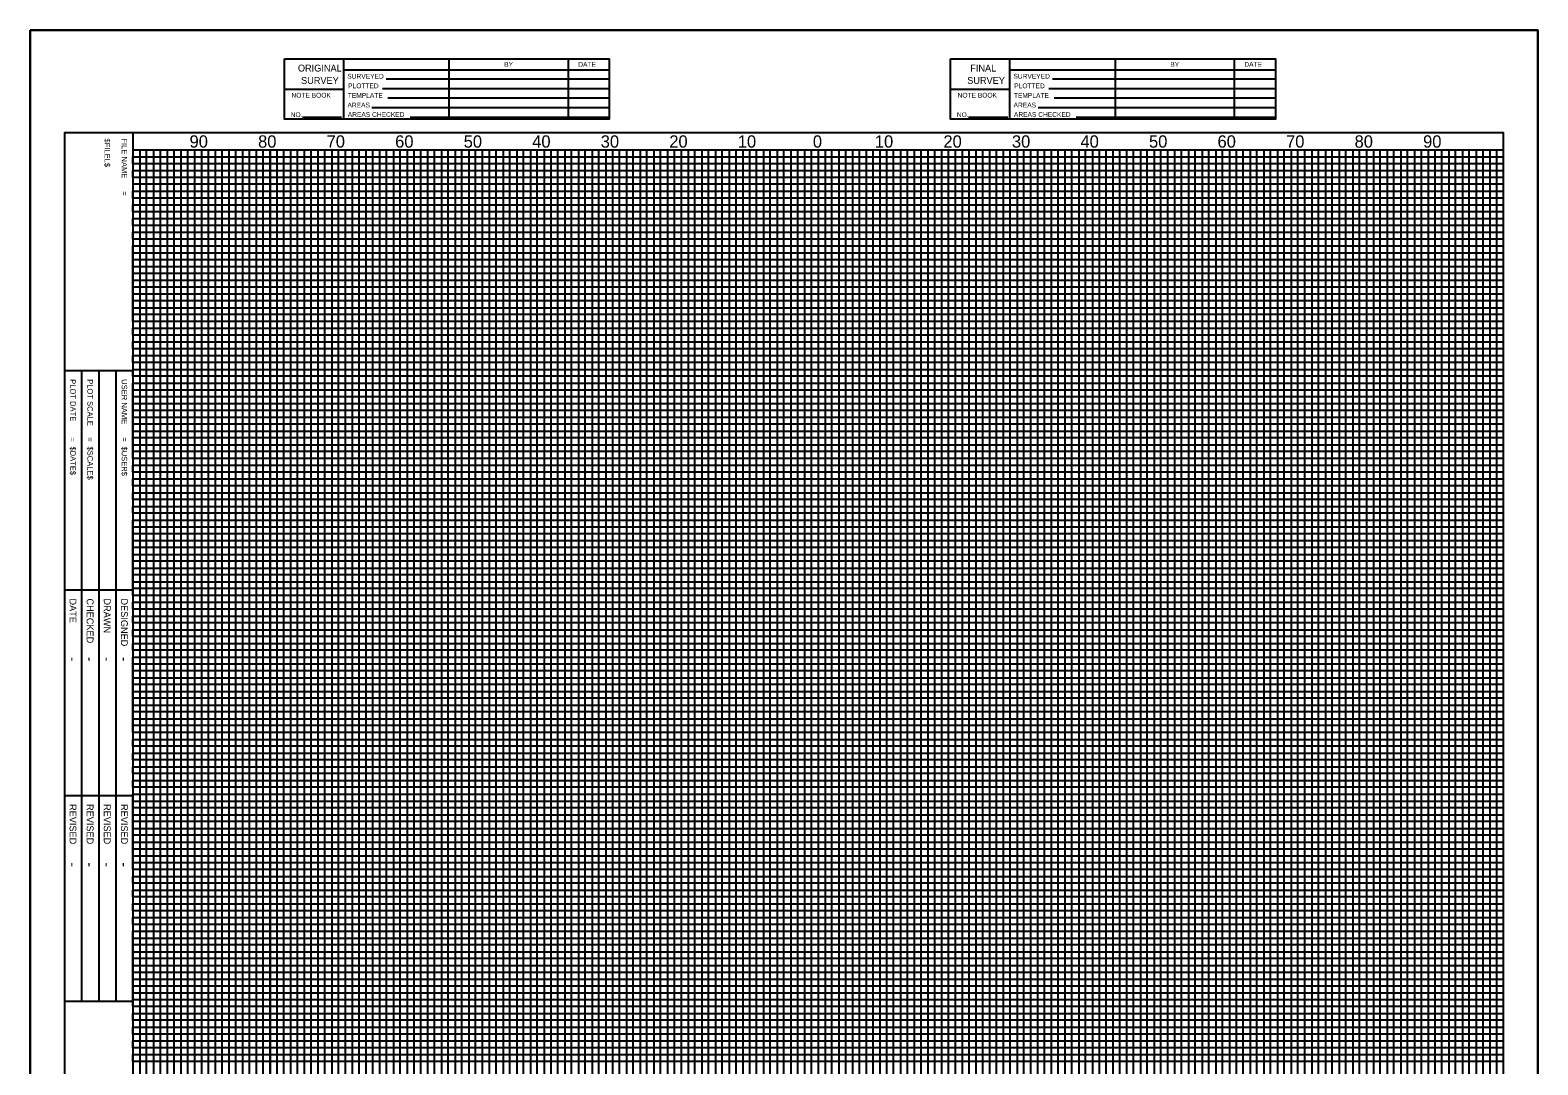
# Model space of a CAD drawing. Extents: x 874 to 5505, y 981 to 7567.
# Drawn here: x 4985 to 5205, y 1521.5 to 1672.5 of the extents above; entities that cross this region are included whole.
import ezdxf

# ---------------------------------------------------------------- set-up
doc = ezdxf.new("R2010")
doc.units = 0
for name, color, linetype in [('Sheets_General Details', 7, 'Continuous'), ('Sheets_Minor Grid', 7, 'Continuous'), ('Sheets_Printer Plotting Border', 7, 'Continuous')]:
    doc.layers.add(name, color=color, linetype=linetype)

msp = doc.modelspace()

# ---------------------------------------------------------------- linework, layer by layer
at = {"layer": 'Sheets_General Details'}
for p, q in [((4985, 1332.5), (4985, 1672.5)), ((4985, 1672.5), (5205, 1672.5)), ((5205, 1672.5), (5205, 1332.5)), ((5030.7, 1668.3), (5030.7, 1659.5)), ((5046.1, 1668.3), (5046.1, 1659.5)), ((5063.5, 1668.3), (5063.5, 1659.5)), ((5127.9, 1668.3), (5127.9, 1659.5)), ((5143.3, 1668.3), (5143.3, 1659.5)), ((5160.7, 1668.3), (5160.7, 1659.5)), ((5030.7, 1666.7), (5069.5, 1666.7)), ((5127.9, 1666.7), (5166.7, 1666.7)), ((5022.1, 1663.9), (5030.7, 1663.9)), ((5036.42, 1664), (5069.42, 1664)), ((5036.96, 1665.4), (5069.41, 1665.4)), ((5119.3, 1663.9), (5127.9, 1663.9)), ((5133.62, 1664), (5166.62, 1664)), ((5134.16, 1665.4), (5166.61, 1665.4)), ((5034.87, 1661.2), (5069.41, 1661.2)), ((5037.2, 1662.6), (5069.42, 1662.6)), ((5132.07, 1661.2), (5166.61, 1661.2)), ((5134.4, 1662.6), (5166.62, 1662.6)), ((5024.72, 1659.8), (5030.44, 1659.8)), ((5040.45, 1659.8), (5069.36, 1659.8)), ((5121.92, 1659.8), (5127.64, 1659.8)), ((5137.65, 1659.8), (5166.56, 1659.8)), ((5000, 1657.5), (5000, 1337.5)), ((5000, 1622.76), (4990, 1622.76)), ((4992.5, 1622.76), (4992.5, 1530.76)), ((4995, 1622.76), (4995, 1530.76)), ((4997.5, 1622.76), (4997.5, 1530.76)), ((5000, 1590.76), (4990, 1590.76)), ((5000, 1560.76), (4990, 1560.76)), ((5000, 1530.76), (4990, 1530.76))]:
    msp.add_line(p, q, dxfattribs=at)
for points in [[(5022.1, 1668.3), (5069.5, 1668.3), (5069.5, 1659.5), (5022.1, 1659.5)], [(5119.3, 1668.3), (5166.7, 1668.3), (5166.7, 1659.5), (5119.3, 1659.5)], [(4990, 1337.5), (5200, 1337.5), (5200, 1657.5), (4990, 1657.5)]]:
    msp.add_lwpolyline(points, close=True, dxfattribs=at)
for points in [[(5200, 1655), (5000, 1655)], [(5010, 1655), (5010, 1340), (5020, 1340), (5020, 1655)], [(5020, 1655), (5020, 1340), (5030, 1340), (5030, 1655)], [(5040, 1655), (5040, 1340), (5050, 1340), (5050, 1655)], [(5060, 1655), (5060, 1340), (5070, 1340), (5070, 1655)], [(5080, 1655), (5080, 1340), (5090, 1340), (5090, 1655)], [(5100, 1655), (5100, 1340), (5110, 1340), (5110, 1655)], [(5120, 1655), (5120, 1340), (5130, 1340), (5130, 1655)], [(5140, 1655), (5140, 1340), (5150, 1340), (5150, 1655)], [(5160, 1655), (5160, 1340), (5170, 1340), (5170, 1655)], [(5180, 1655), (5180, 1340), (5190, 1340), (5190, 1655)], [(5200, 1650), (5000, 1650), (5000, 1650)], [(5200, 1630), (5000, 1630), (5000, 1640), (5200, 1640)], [(5200, 1610), (5000, 1610), (5000, 1620), (5200, 1620)], [(5200, 1590), (5000, 1590), (5000, 1600), (5200, 1600)], [(5200, 1570), (5000, 1570), (5000, 1580), (5200, 1580)], [(5200, 1550), (5000, 1550), (5000, 1560), (5200, 1560)], [(5200, 1530), (5000, 1530), (5000, 1540), (5200, 1540)]]:
    msp.add_lwpolyline(points, dxfattribs=at)
at = {"layer": 'Sheets_Minor Grid'}
for points in [[(5001, 1655), (5001, 1340), (5002, 1340), (5002, 1655)], [(5003, 1655), (5003, 1340), (5004, 1340), (5004, 1655)], [(5005, 1655), (5005, 1340), (5006, 1340), (5006, 1655)], [(5007, 1655), (5007, 1340), (5008, 1340), (5008, 1655)], [(5009, 1655), (5009, 1340), (5011, 1340), (5011, 1655)], [(5012, 1655), (5012, 1340), (5013, 1340), (5013, 1655)], [(5014, 1655), (5014, 1340), (5015, 1340), (5015, 1655)], [(5016, 1655), (5016, 1340), (5017, 1340), (5017, 1655)], [(5018, 1655), (5018, 1340), (5019, 1340), (5019, 1655)], [(5021, 1655), (5021, 1340), (5022, 1340), (5022, 1655)], [(5023, 1655), (5023, 1340), (5024, 1340), (5024, 1655)], [(5025, 1655), (5025, 1340), (5026, 1340), (5026, 1655)], [(5027, 1655), (5027, 1340), (5028, 1340), (5028, 1655)], [(5029, 1655), (5029, 1340), (5031, 1340), (5031, 1655)], [(5032, 1655), (5032, 1340), (5033, 1340), (5033, 1655)], [(5034, 1655), (5034, 1340), (5035, 1340), (5035, 1655)], [(5036, 1655), (5036, 1340), (5037, 1340), (5037, 1655)], [(5038, 1655), (5038, 1340), (5039, 1340), (5039, 1655)], [(5041, 1655), (5041, 1340), (5042, 1340), (5042, 1655)], [(5043, 1655), (5043, 1340), (5044, 1340), (5044, 1655)], [(5045, 1655), (5045, 1340), (5046, 1340), (5046, 1655)], [(5047, 1655), (5047, 1340), (5048, 1340), (5048, 1655)], [(5049, 1655), (5049, 1340), (5051, 1340), (5051, 1655)], [(5052, 1655), (5052, 1340), (5053, 1340), (5053, 1655)], [(5054, 1655), (5054, 1340), (5055, 1340), (5055, 1655)], [(5056, 1655), (5056, 1340), (5057, 1340), (5057, 1655)], [(5058, 1655), (5058, 1340), (5059, 1340), (5059, 1655)], [(5061, 1655), (5061, 1340), (5062, 1340), (5062, 1655)], [(5063, 1655), (5063, 1340), (5064, 1340), (5064, 1655)], [(5065, 1655), (5065, 1340), (5066, 1340), (5066, 1655)], [(5067, 1655), (5067, 1340), (5068, 1340), (5068, 1655)], [(5069, 1655), (5069, 1340), (5071, 1340), (5071, 1655)], [(5072, 1655), (5072, 1340), (5073, 1340), (5073, 1655)], [(5074, 1655), (5074, 1340), (5075, 1340), (5075, 1655)], [(5076, 1655), (5076, 1340), (5077, 1340), (5077, 1655)], [(5078, 1655), (5078, 1340), (5079, 1340), (5079, 1655)], [(5081, 1655), (5081, 1340), (5082, 1340), (5082, 1655)], [(5083, 1655), (5083, 1340), (5084, 1340), (5084, 1655)], [(5085, 1655), (5085, 1340), (5086, 1340), (5086, 1655)], [(5087, 1655), (5087, 1340), (5088, 1340), (5088, 1655)], [(5089, 1655), (5089, 1340), (5091, 1340), (5091, 1655)], [(5092, 1655), (5092, 1340), (5093, 1340), (5093, 1655)], [(5094, 1655), (5094, 1340), (5095, 1340), (5095, 1655)], [(5096, 1655), (5096, 1340), (5097, 1340), (5097, 1655)], [(5098, 1655), (5098, 1340), (5099, 1340), (5099, 1655)], [(5101, 1655), (5101, 1340), (5102, 1340), (5102, 1655)], [(5103, 1655), (5103, 1340), (5104, 1340), (5104, 1655)], [(5105, 1655), (5105, 1340), (5106, 1340), (5106, 1655)], [(5107, 1655), (5107, 1340), (5108, 1340), (5108, 1655)], [(5109, 1655), (5109, 1340), (5111, 1340), (5111, 1655)], [(5112, 1655), (5112, 1340), (5113, 1340), (5113, 1655)], [(5114, 1655), (5114, 1340), (5115, 1340), (5115, 1655)], [(5116, 1655), (5116, 1340), (5117, 1340), (5117, 1655)], [(5118, 1655), (5118, 1340), (5119, 1340), (5119, 1655)], [(5121, 1655), (5121, 1340), (5122, 1340), (5122, 1655)], [(5123, 1655), (5123, 1340), (5124, 1340), (5124, 1655)], [(5125, 1655), (5125, 1340), (5126, 1340), (5126, 1655)], [(5127, 1655), (5127, 1340), (5128, 1340), (5128, 1655)], [(5129, 1655), (5129, 1340), (5131, 1340), (5131, 1655)], [(5132, 1655), (5132, 1340), (5133, 1340), (5133, 1655)], [(5134, 1655), (5134, 1340), (5135, 1340), (5135, 1655)], [(5136, 1655), (5136, 1340), (5137, 1340), (5137, 1655)], [(5138, 1655), (5138, 1340), (5139, 1340), (5139, 1655)], [(5141, 1655), (5141, 1340), (5142, 1340), (5142, 1655)], [(5143, 1655), (5143, 1340), (5144, 1340), (5144, 1655)], [(5145, 1655), (5145, 1340), (5146, 1340), (5146, 1655)], [(5147, 1655), (5147, 1340), (5148, 1340), (5148, 1655)], [(5149, 1655), (5149, 1340), (5151, 1340), (5151, 1655)], [(5152, 1655), (5152, 1340), (5153, 1340), (5153, 1655)], [(5154, 1655), (5154, 1340), (5155, 1340), (5155, 1655)], [(5156, 1655), (5156, 1340), (5157, 1340), (5157, 1655)], [(5158, 1655), (5158, 1340), (5159, 1340), (5159, 1655)], [(5161, 1655), (5161, 1340), (5162, 1340), (5162, 1655)], [(5163, 1655), (5163, 1340), (5164, 1340), (5164, 1655)], [(5165, 1655), (5165, 1340), (5166, 1340), (5166, 1655)], [(5167, 1655), (5167, 1340), (5168, 1340), (5168, 1655)], [(5169, 1655), (5169, 1340), (5171, 1340), (5171, 1655)], [(5172, 1655), (5172, 1340), (5173, 1340), (5173, 1655)], [(5174, 1655), (5174, 1340), (5175, 1340), (5175, 1655)], [(5176, 1655), (5176, 1340), (5177, 1340), (5177, 1655)], [(5178, 1655), (5178, 1340), (5179, 1340), (5179, 1655)], [(5181, 1655), (5181, 1340), (5182, 1340), (5182, 1655)], [(5183, 1655), (5183, 1340), (5184, 1340), (5184, 1655)], [(5185, 1655), (5185, 1340), (5186, 1340), (5186, 1655)], [(5187, 1655), (5187, 1340), (5188, 1340), (5188, 1655)], [(5189, 1655), (5189, 1340), (5191, 1340), (5191, 1655)], [(5192, 1655), (5192, 1340), (5193, 1340), (5193, 1655)], [(5194, 1655), (5194, 1340), (5195, 1340), (5195, 1655)], [(5196, 1655), (5196, 1340), (5197, 1340), (5197, 1655)], [(5198, 1655), (5198, 1340), (5199, 1340), (5199, 1655)], [(5200, 1653), (5000, 1653), (5000, 1654), (5200, 1654)], [(5200, 1651), (5000, 1651), (5000, 1652), (5200, 1652)], [(5200, 1648), (5000, 1648), (5000, 1649), (5200, 1649)], [(5200, 1646), (5000, 1646), (5000, 1647), (5200, 1647)], [(5200, 1644), (5000, 1644), (5000, 1645), (5200, 1645)], [(5200, 1642), (5000, 1642), (5000, 1643), (5200, 1643)], [(5200, 1639), (5000, 1639), (5000, 1641), (5200, 1641)], [(5200, 1637), (5000, 1637), (5000, 1638), (5200, 1638)], [(5200, 1635), (5000, 1635), (5000, 1636), (5200, 1636)], [(5200, 1633), (5000, 1633), (5000, 1634), (5200, 1634)], [(5200, 1631), (5000, 1631), (5000, 1632), (5200, 1632)], [(5200, 1628), (5000, 1628), (5000, 1629), (5200, 1629)], [(5200, 1626), (5000, 1626), (5000, 1627), (5200, 1627)], [(5200, 1624), (5000, 1624), (5000, 1625), (5200, 1625)], [(5200, 1622), (5000, 1622), (5000, 1623), (5200, 1623)], [(5200, 1619), (5000, 1619), (5000, 1621), (5200, 1621)], [(5200, 1617), (5000, 1617), (5000, 1618)], [(5000, 1618), (5200, 1618)], [(5200, 1615), (5000, 1615), (5000, 1616), (5200, 1616)], [(5200, 1613), (5000, 1613), (5000, 1614), (5200, 1614)], [(5200, 1611), (5000, 1611), (5000, 1612), (5200, 1612)], [(5200, 1608), (5000, 1608), (5000, 1609), (5200, 1609)], [(5200, 1606), (5000, 1606), (5000, 1607), (5200, 1607)], [(5200, 1604), (5000, 1604), (5000, 1605), (5200, 1605)], [(5200, 1602), (5000, 1602), (5000, 1603), (5200, 1603)], [(5200, 1599), (5000, 1599), (5000, 1601), (5200, 1601)], [(5200, 1597), (5000, 1597), (5000, 1598), (5200, 1598)], [(5200, 1595), (5000, 1595), (5000, 1596), (5200, 1596)], [(5200, 1593), (5000, 1593), (5000, 1594), (5200, 1594)], [(5200, 1591), (5000, 1591), (5000, 1592), (5200, 1592)], [(5200, 1588), (5000, 1588), (5000, 1589), (5200, 1589)], [(5200, 1586), (5000, 1586), (5000, 1587), (5200, 1587)], [(5200, 1584), (5000, 1584), (5000, 1585), (5200, 1585)], [(5200, 1582), (5000, 1582), (5000, 1583), (5200, 1583)], [(5200, 1579), (5000, 1579), (5000, 1581), (5200, 1581)], [(5200, 1577), (5000, 1577), (5000, 1578), (5200, 1578)], [(5200, 1575), (5000, 1575), (5000, 1576), (5200, 1576)], [(5200, 1573), (5000, 1573), (5000, 1574), (5200, 1574)], [(5200, 1571), (5000, 1571), (5000, 1572), (5200, 1572)], [(5200, 1568), (5000, 1568), (5000, 1569), (5200, 1569)], [(5200, 1566), (5000, 1566), (5000, 1567), (5200, 1567)], [(5200, 1564), (5000, 1564), (5000, 1565), (5200, 1565)], [(5200, 1562), (5000, 1562), (5000, 1563)], [(5000, 1563), (5200, 1563)], [(5200, 1559), (5000, 1559), (5000, 1561), (5200, 1561)], [(5200, 1557), (5000, 1557), (5000, 1558), (5200, 1558)], [(5200, 1555), (5000, 1555), (5000, 1556), (5200, 1556)], [(5200, 1553), (5000, 1553), (5000, 1554), (5200, 1554)], [(5200, 1551), (5000, 1551), (5000, 1552), (5200, 1552)], [(5200, 1548), (5000, 1548), (5000, 1549), (5200, 1549)], [(5200, 1546), (5000, 1546), (5000, 1547), (5200, 1547)], [(5200, 1544), (5000, 1544), (5000, 1545), (5200, 1545)], [(5200, 1542), (5000, 1542), (5000, 1543), (5200, 1543)], [(5200, 1539), (5000, 1539), (5000, 1541), (5200, 1541)], [(5200, 1537), (5000, 1537), (5000, 1538), (5200, 1538)], [(5200, 1535), (5000, 1535), (5000, 1536), (5200, 1536)], [(5200, 1533), (5000, 1533), (5000, 1534), (5200, 1534)], [(5200, 1531), (5000, 1531), (5000, 1532), (5200, 1532)], [(5200, 1528), (5000, 1528), (5000, 1529), (5200, 1529)], [(5200, 1526), (5000, 1526), (5000, 1527), (5200, 1527)], [(5200, 1524), (5000, 1524), (5000, 1525), (5200, 1525)], [(5200, 1522), (5000, 1522), (5000, 1523), (5200, 1523)]]:
    msp.add_lwpolyline(points, dxfattribs=at)
at = {"layer": 'Sheets_Printer Plotting Border'}
msp.add_lwpolyline([(4985, 1672.5), (4985, 1332.5), (5205, 1332.5), (5205, 1672.5)], close=True, dxfattribs=at)

# ---------------------------------------------------------------- texts
at = {"layer": 'Sheets_General Details'}
for s, height, p in [('BY', 0.7, (5054.17, 1667.16)), ('DATE', 0.7, (5064.98, 1667.16)), ('BY', 0.7, (5151.37, 1667.16)), ('DATE', 0.7, (5162.18, 1667.16)), ('ORIGINAL', 1, (5024.07, 1666.46)), ('SURVEY', 1, (5024.53, 1664.66)), ('SURVEYED', 0.7, (5031.28, 1665.42)), ('SURVEY', 1, (5121.73, 1664.66)), ('FINAL', 1, (5122.18, 1666.46)), ('SURVEYED', 0.7, (5128.48, 1665.42)), ('NOTE BOOK', 0.7, (5023.13, 1662.65)), ('TEMPLATE', 0.7, (5031.35, 1662.62)), ('PLOTTED', 0.7, (5031.4, 1664.02)), ('NOTE BOOK', 0.7, (5120.33, 1662.65)), ('TEMPLATE', 0.7, (5128.55, 1662.62)), ('PLOTTED', 0.7, (5128.6, 1664.02)), ('AREAS', 0.7, (5031.3, 1661.22)), ('AREAS', 0.7, (5128.5, 1661.22)), ('NO.', 0.7, (5023.02, 1659.82)), ('AREAS CHECKED', 0.7, (5031.35, 1659.84)), ('NO.', 0.7, (5120.22, 1659.82)), ('AREAS CHECKED', 0.7, (5128.55, 1659.84)), ('90', 1.8, (5008.26, 1655.35)), ('80', 1.8, (5018.26, 1655.35)), ('70', 1.8, (5028.26, 1655.35)), ('60', 1.8, (5038.26, 1655.35)), ('50', 1.8, (5048.26, 1655.35)), ('40', 1.8, (5058.26, 1655.35)), ('30', 1.8, (5068.26, 1655.35)), ('20', 1.8, (5078.26, 1655.35)), ('10', 1.8, (5088.26, 1655.35)), ('0', 1.8, (5099.21, 1655.35)), ('0', 1.8, (5099.21, 1655.35)), ('10', 1.8, (5108.26, 1655.35)), ('20', 1.8, (5118.26, 1655.35)), ('30', 1.8, (5128.26, 1655.35)), ('40', 1.8, (5138.26, 1655.35)), ('50', 1.8, (5148.26, 1655.35)), ('60', 1.8, (5158.26, 1655.35)), ('70', 1.8, (5168.26, 1655.35)), ('80', 1.8, (5178.26, 1655.35)), ('90', 1.8, (5188.26, 1655.35))]:
    msp.add_text(s, height=height, dxfattribs=at).set_placement(p)
for s, height, p in [('$FILEL$', 0.8, (4995.85, 1656.7)), ('FILE NAME', 0.8, (4998.35, 1656.7)), ('=', 0.8, (4998.35, 1648.98)), ('PLOT DATE', 0.8, (4990.85, 1621.56)), ('PLOT SCALE', 0.8, (4993.35, 1621.56)), ('USER NAME', 0.8, (4998.35, 1621.56)), ('=', 0.8, (4990.85, 1613.08)), ('=', 0.8, (4993.35, 1613.08)), ('=', 0.8, (4998.35, 1613.08)), ('$DATE$', 0.8, (4990.85, 1611.74)), ('$SCALE$', 0.8, (4993.35, 1611.74)), ('$USER$', 0.8, (4998.35, 1611.74)), ('DATE', 1, (4990.75, 1589.56)), ('CHECKED', 1, (4993.25, 1589.56)), ('DRAWN', 1, (4995.75, 1589.56)), ('DESIGNED', 1, (4998.25, 1589.56)), ('-', 1.4, (4990.55, 1581.02)), ('-', 1.4, (4993.05, 1581.02)), ('-', 1.4, (4995.55, 1581.02)), ('-', 1.4, (4998.05, 1581.02)), ('REVISED', 1, (4990.75, 1559.56)), ('REVISED', 1, (4993.25, 1559.56)), ('REVISED', 1, (4995.75, 1559.56)), ('REVISED', 1, (4998.25, 1559.56)), ('-', 1.4, (4990.55, 1551.02)), ('-', 1.4, (4993.05, 1551.02)), ('-', 1.4, (4995.55, 1551.02)), ('-', 1.4, (4998.05, 1551.02))]:
    msp.add_text(s, height=height, rotation=270, dxfattribs=at).set_placement(p)

doc.saveas('drawing.dxf')
